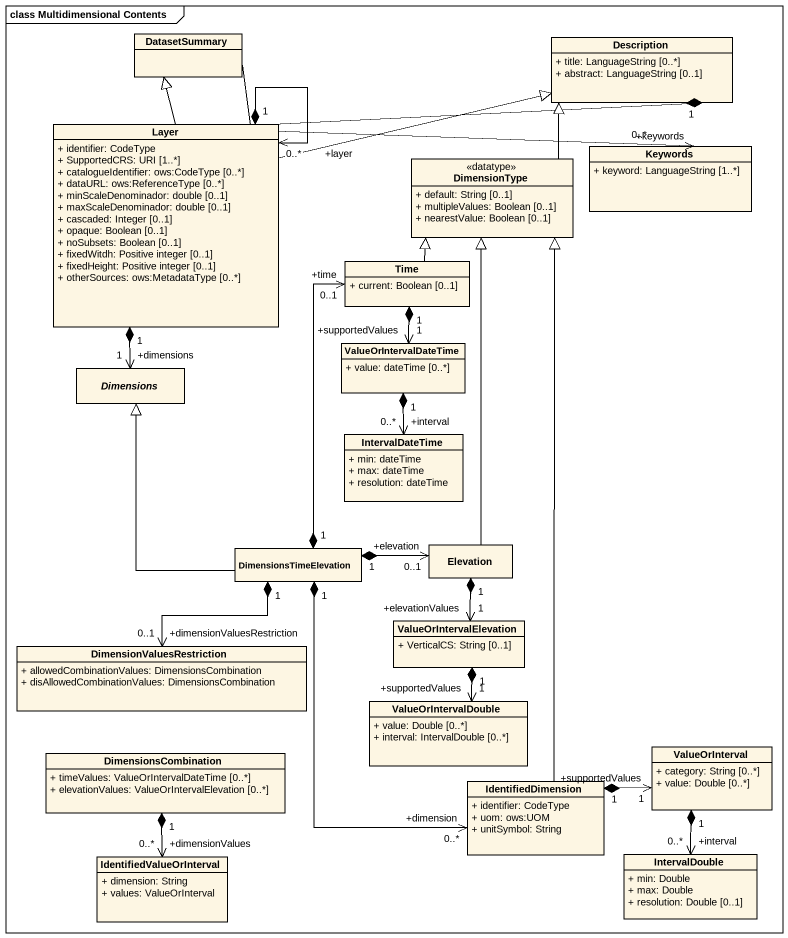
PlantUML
@startuml
mainframe class Multidimensional Contents
hide circle
hide empty members
skinparam classAttributeIconSize 0
class DatasetSummary
class Description {
  + title: LanguageString [0..*]
  + abstract: LanguageString [0..1]
}
class Layer {
  + identifier: CodeType
  + SupportedCRS: URI [1..*]
  + catalogueIdentifier: ows:CodeType [0..*]
  + dataURL: ows:ReferenceType [0..*]
  + minScaleDenominador: double [0..1]
  + maxScaleDenominador: double [0..1]
  + cascaded: Integer [0..1]
  + opaque: Boolean [0..1]
  + noSubsets: Boolean [0..1]
  + fixedWitdh: Positive integer [0..1]
  + fixedHeight: Positive integer [0..1]
  + otherSources: ows:MetadataType [0..*]
}
class DimensionType <<datatype>> {
  + default: String [0..1]
  + multipleValues: Boolean [0..1]
  + nearestValue: Boolean [0..1]
}
class Keywords {
  + keyword: LanguageString [1..*]
}
class Time {
  + current: Boolean [0..1]
}
abstract class Dimensions
class ValueOrIntervalDateTime {
  + value: dateTime [0..*]
}
class IntervalDateTime {
  + min: dateTime
  + max: dateTime
  + resolution: dateTime
}
class DimensionsTimeElevation
class Elevation
class ValueOrIntervalElevation {
  + VerticalCS: String [0..1]
}
class DimensionValuesRestriction {
  + allowedCombinationValues: DimensionsCombination
  + disAllowedCombinationValues: DimensionsCombination
}
class ValueOrIntervalDouble {
  + value: Double [0..*]
  + interval: IntervalDouble [0..*]
}
class ValueOrInterval {
  + category: String [0..*]
  + value: Double [0..*]
}
class DimensionsCombination {
  + timeValues: ValueOrIntervalDateTime [0..*]
  + elevationValues: ValueOrIntervalElevation [0..*]
}
class IdentifiedDimension {
  + identifier: CodeType
  + uom: ows:UOM
  + unitSymbol: String
}
class IdentifiedValueOrInterval {
  + dimension: String
  + values: ValueOrInterval
}
class IntervalDouble {
  + min: Double
  + max: Double
  + resolution: Double [0..1]
}
DatasetSummary -right-|> Description
Layer -up-|> DatasetSummary
Layer "+layer\n0..*" <--* "1" Layer
DimensionType -up-|> Description
Keywords "+keywords\n0..*" <-up-* "1" Description
Time -up-|> DimensionType
Time "+time\n0..1" <--* "1" DimensionsTimeElevation
Dimensions "+dimensions\n1" <-up-* "1" Layer
ValueOrIntervalDateTime "+supportedValues\n1" <-up-* "1" Time
IntervalDateTime "+interval\n0..*" <-up-* "1" ValueOrIntervalDateTime
DimensionsTimeElevation -up-|> Dimensions
Elevation -up-|> DimensionType
Elevation "+elevation\n0..1" <-left-* "1" DimensionsTimeElevation
ValueOrIntervalElevation "+elevationValues\n1" <-up-* "1" Elevation
DimensionValuesRestriction "+dimensionValuesRestriction\n0..1" <-up-* "1" DimensionsTimeElevation
ValueOrIntervalDouble "+supportedValues\n1" <-up-* "1" ValueOrIntervalElevation
ValueOrInterval "+supportedValues\n1" <-left-* "1" IdentifiedDimension
IdentifiedDimension -up-|> DimensionType
IdentifiedDimension "+dimension\n0..*" <-up-* "1" DimensionsTimeElevation
IdentifiedValueOrInterval "+dimensionValues\n0..*" <-up-* "1" DimensionsCombination
IntervalDouble "+interval\n0..*" <-up-* "1" ValueOrInterval
@enduml
